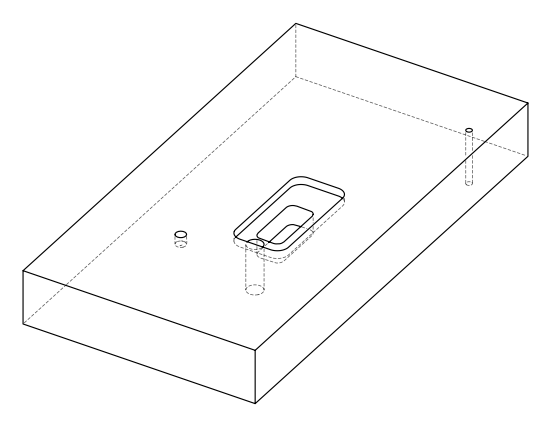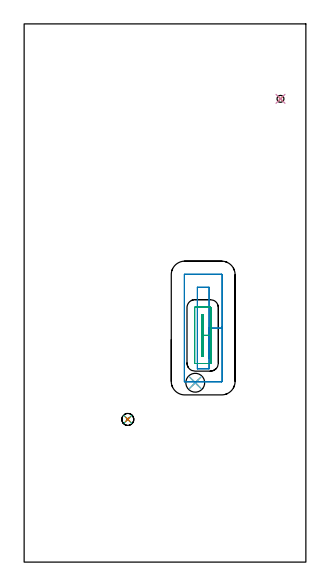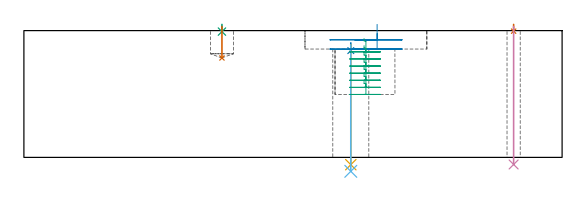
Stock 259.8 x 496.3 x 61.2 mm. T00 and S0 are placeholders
(PLAN: 9 operations, 6 tool changes, 6.7 min)
(1 SPOT_DRILL | STEP1HOLE | NXT0321_9005460120000 | 0.03 min | 1 mm3)
(2 SPOT_DRILL_1 | STEP1HOLE_1 | NXT0321_9005460120000 | 0.03 min | 930 mm3)
(3 SPOT_DRILL_2 | STEP1POCKET | NXT0321_9005460120000 | 0.03 min | 2 mm3)
(4 DRILL_THROUGH_HOLE_INTO_CENTER | STEP1HOLE | UGT0301_459 | 0.27 min | 1934 mm3)
(5 DRILL_THROUGH_HOLE_INTO_CENTER_1 | STEP1HOLE_1 | NXT0301_082 | 0.23 min | 5081 mm3)
(6 DRILL_TO_ENLARGE_THROUGH_HOLE | STEP1HOLE_1 | UGT0301_245 | 0.25 min | 8503 mm3)
(7 DRILL_BLIND_HOLE_INTO_CENTER | STEP1POCKET | NXT0301_082 | 0.06 min | 1139 mm3)
(8 MILL_RECTANGULAR_POCKET | POCKET_RECTANGULAR_STRAIGHT | UGT0201_106 | Follow Part, ap 6, ae 75% | 2.05 min | 61264 mm3)
(9 MILL_RECTANGULAR_POCKET_1 | POCKET_RECTANGULAR_STRAIGHT_1 | UGT0201_132 | Follow Part, ap 3.5, ae 75% | 3.77 min | 40684 mm3)
(TOOL NXT0321_9005460120000 | NC Spot Drill, 142deg, 12mm, Carbide, Uncoated | D12 PA142 FL30 Z2)
(TOOL UGT0301_459 | Carbide Drill 6.4 mm | D6.4 PA118 FL63 Z2)
(TOOL NXT0301_082 | Carbide Drill 11.1mm [860.1-1110-033A1-MM 2214] | D11.1 PA140 FL55 Z2)
(TOOL UGT0301_245 | Twist Drill 17.4 mm | D17.4 PA118 FL130 Z2)
(TOOL UGT0201_106 | End Mill 24 mm | D24 FL25 Z2)
(TOOL UGT0201_132 | Carbide End Mill 14.0 | D14 FL30 Z4)
(OP 1 SPOT_DRILL)
G17 G21 G94 G90
T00 M6
G54
G17 G0 G90 X236.4 Y427.2 S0 M3
G43 Z71.2 H0
G94 G81 G98 Z60.925 F250. R64.2
G80
M5
M2
(OP 2 SPOT_DRILL_1)
G17 G21 G94 G90
T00 M6
G54
G17 G0 G90 X157.8 Y165.4 S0 M3
G43 Z71.2 H0
G94 G81 G98 Z51.551 F250. R55.3
G80
M5
M2
(OP 3 SPOT_DRILL_2)
G17 G21 G94 G90
T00 M6
G54
G17 G0 G90 X95.6 Y131.6 S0 M3
G43 Z71.2 H0
G94 G81 G98 Z60.722 F250. R64.2
G80
M5
M2
(OP 4 DRILL_THROUGH_HOLE_INTO_CENTER)
G17 G21 G94 G90
T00 M6
G54
G17 G0 G90 X236.4 Y427.2 S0 M3
G43 Z71.2 H0
G94 G73 G98 Z-3.423 F250. Q5.875 R63.2
G80
M5
M2
(OP 5 DRILL_THROUGH_HOLE_INTO_CENTER_1)
G17 G21 G94 G90
T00 M6
G54
G17 G0 G90 X157.8 Y165.4 S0 M3
G43 Z71.2 H1
G94 G73 G98 Z-3.52 F250. Q9.303 R54.3
G80
M5
M2
(OP 6 DRILL_TO_ENLARGE_THROUGH_HOLE)
G17 G21 G94 G90
T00 M6
G54
G17 G0 G90 X157.8 Y165.4 S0 M3
G43 Z71.2 H0
G94 G73 G98 Z-6.727 F250. Q14.757 R54.3
G80
M5
M2
(OP 7 DRILL_BLIND_HOLE_INTO_CENTER)
G17 G21 G94 G90
T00 M6
G54
G17 G0 G90 X95.6 Y131.6 S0 M3
G43 Z71.2 H1
G94 G81 G98 Z48. F250. R63.2
G80
M5
M2
(OP 8 MILL_RECTANGULAR_POCKET)
G17 G21 G94 G90
T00 M6
G54
G17 G0 G90 X170.5 Y188.046 S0 M3
G43 Z71.2 H0
Z64.2
G94 G1 Y215.85 Z56.75 F250.
Y253.5 F500.
X159.7
Y178.2
X170.5
Y215.85
X182.5
Y265.1
G3 X182.1 Y265.5 R0.4
G1 X148.1
G3 X147.7 Y265.1 R0.4
G1 Y166.6
G3 X148.1 Y166.2 R0.4
G1 X182.1
G3 X182.5 Y166.6 R0.4
G1 Y215.85
Y216.85
G0 X170.5 Y188.046 Z59.75
G1 Y215.85 Z52.3 F250.
Y253.5 F500.
X159.7
Y178.2
X170.5
Y215.85
X182.5
Y265.1
G3 X182.1 Y265.5 R0.4
G1 X148.1
G3 X147.7 Y265.1 R0.4
G1 Y166.6
G3 X148.1 Y166.2 R0.4
G1 X182.1
G3 X182.5 Y166.6 R0.4
G1 Y215.85
Y216.85
G0 Z71.2
M5
M2
(OP 9 MILL_RECTANGULAR_POCKET_1)
G17 G21 G94 G90
T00 M6
G54
G17 G0 G90 X164.2 Y194.218 S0 M3
G43 Z71.2 H0
Z57.355
G94 G1 Y190.1 Z56.252 F250.
X165.1 Z56.011
Y209.05 Z50.933
Y228. F500.
X164.2
Y190.1
X165.1
Y209.05
X172.1
Y234.6
G3 X171.7 Y235. R0.4
G1 X157.6
G3 X157.2 Y234.6 R0.4
G1 Y183.5
G3 X157.6 Y183.1 R0.4
G1 X171.7
G3 X172.1 Y183.5 R0.4
G1 Y209.05
Y210.05
G0 X164.2 Y194.218 Z53.933
G1 Y190.1 Z52.83 F250.
X165.1 Z52.589
Y209.05 Z47.511
Y228. F500.
X164.2
Y190.1
X165.1
Y209.05
X172.1
Y234.6
G3 X171.7 Y235. R0.4
G1 X157.6
G3 X157.2 Y234.6 R0.4
G1 Y183.5
G3 X157.6 Y183.1 R0.4
G1 X171.7
G3 X172.1 Y183.5 R0.4
G1 Y209.05
Y210.05
G0 X164.2 Y194.218 Z50.511
G1 Y190.1 Z49.408 F250.
X165.1 Z49.166
Y209.05 Z44.089
Y228. F500.
X164.2
Y190.1
X165.1
Y209.05
X172.1
Y234.6
G3 X171.7 Y235. R0.4
G1 X157.6
G3 X157.2 Y234.6 R0.4
G1 Y183.5
G3 X157.6 Y183.1 R0.4
G1 X171.7
G3 X172.1 Y183.5 R0.4
G1 Y209.05
Y210.05
G0 X164.2 Y194.218 Z47.089
G1 Y190.1 Z45.985 F250.
X165.1 Z45.744
Y209.05 Z40.667
Y228. F500.
X164.2
Y190.1
X165.1
Y209.05
X172.1
Y234.6
G3 X171.7 Y235. R0.4
G1 X157.6
G3 X157.2 Y234.6 R0.4
G1 Y183.5
G3 X157.6 Y183.1 R0.4
G1 X171.7
G3 X172.1 Y183.5 R0.4
G1 Y209.05
Y210.05
G0 X164.2 Y194.218 Z43.667
G1 Y190.1 Z42.563 F250.
X165.1 Z42.322
Y209.05 Z37.244
Y228. F500.
X164.2
Y190.1
X165.1
Y209.05
X172.1
Y234.6
G3 X171.7 Y235. R0.4
G1 X157.6
G3 X157.2 Y234.6 R0.4
G1 Y183.5
G3 X157.6 Y183.1 R0.4
G1 X171.7
G3 X172.1 Y183.5 R0.4
G1 Y209.05
Y210.05
G0 X164.2 Y194.218 Z40.244
G1 Y190.1 Z39.141 F250.
X165.1 Z38.9
Y209.05 Z33.822
Y228. F500.
X164.2
Y190.1
X165.1
Y209.05
X172.1
Y234.6
G3 X171.7 Y235. R0.4
G1 X157.6
G3 X157.2 Y234.6 R0.4
G1 Y183.5
G3 X157.6 Y183.1 R0.4
G1 X171.7
G3 X172.1 Y183.5 R0.4
G1 Y209.05
Y210.05
G0 X164.2 Y194.218 Z36.822
G1 Y190.1 Z35.719 F250.
X165.1 Z35.478
Y209.05 Z30.4
Y228. F500.
X164.2
Y190.1
X165.1
Y209.05
X172.1
Y234.6
G3 X171.7 Y235. R0.4
G1 X157.6
G3 X157.2 Y234.6 R0.4
G1 Y183.5
G3 X157.6 Y183.1 R0.4
G1 X171.7
G3 X172.1 Y183.5 R0.4
G1 Y209.05
Y210.05
G0 Z71.2
M5
M2
